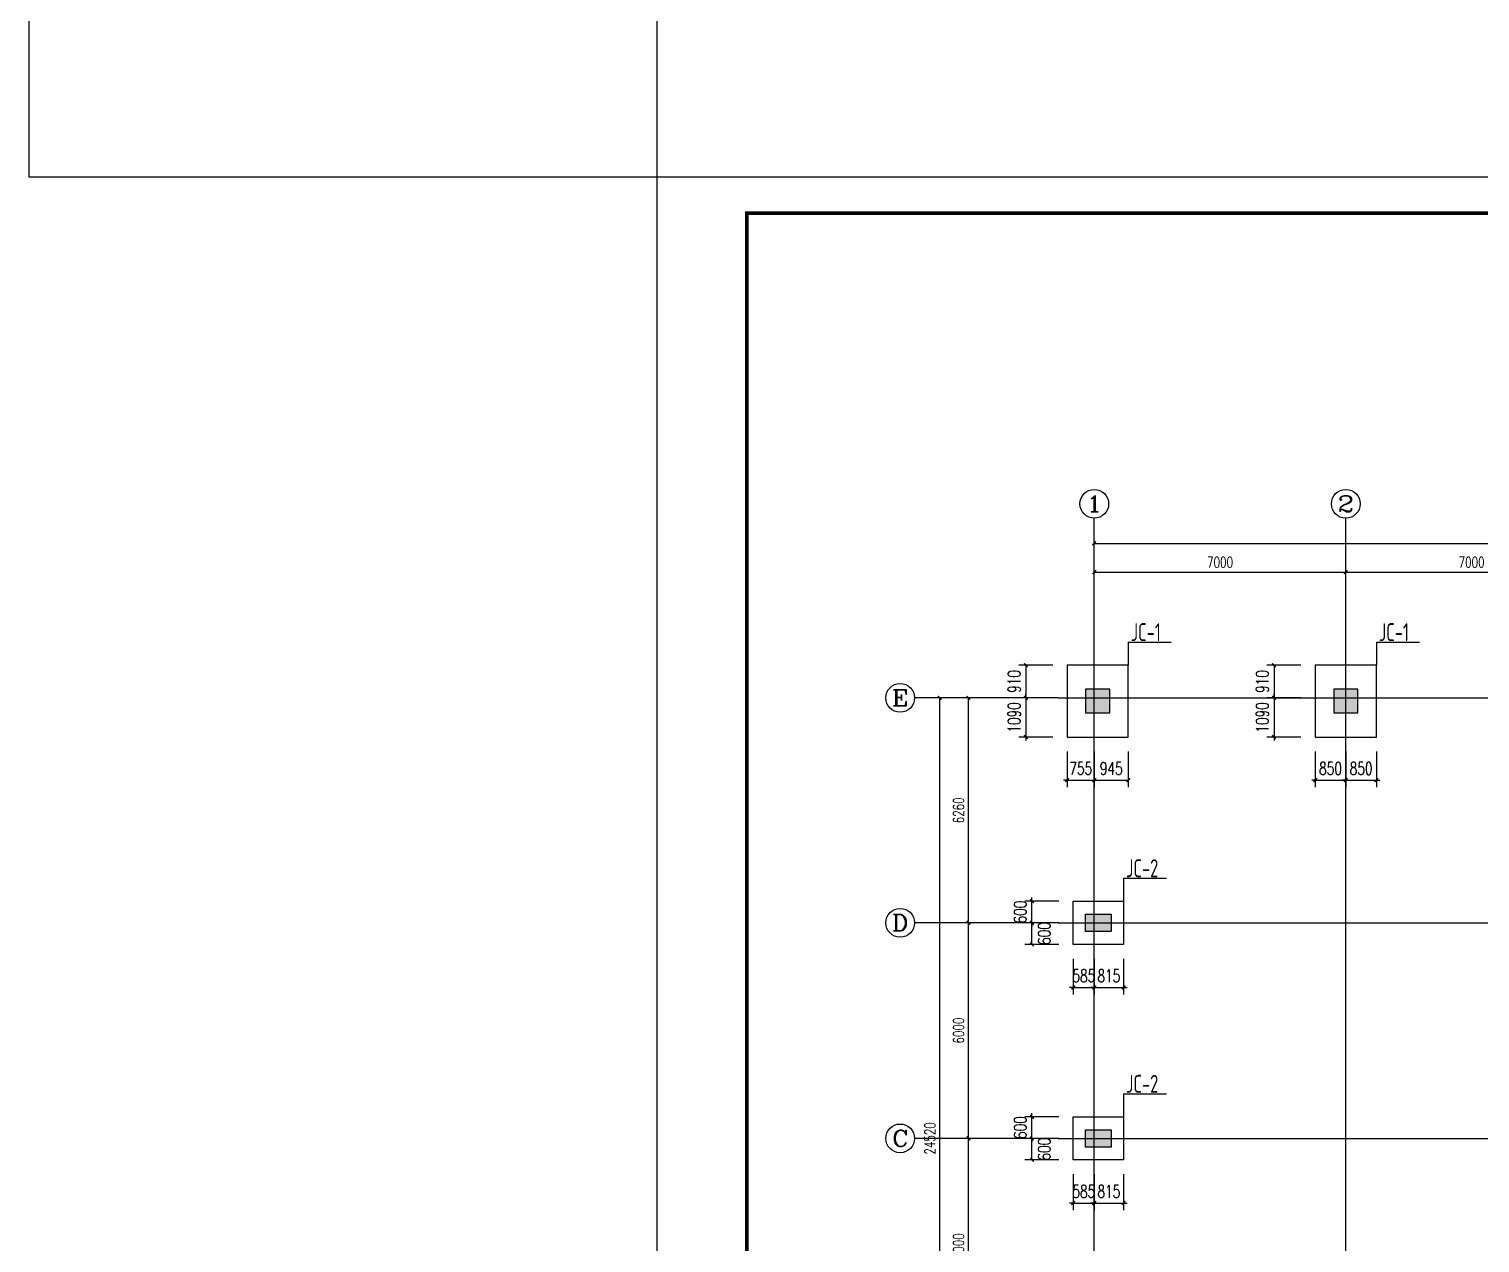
# Model space of a CAD drawing. Extents: x -17471 to 313636, y -71590 to 757901.
# Drawn here: x 170065 to 210439, y 101331 to 135116 of the extents above; entities that cross this region are included whole.
import ezdxf
from ezdxf.enums import TextEntityAlignment as Align

# ---------------------------------------------------------------- set-up
doc = ezdxf.new("R2010")
doc.units = 0
doc.header["$LTSCALE"] = 1000
doc.header["$MEASUREMENT"] = 0
for name, color, linetype in [('10', 7, 'Continuous'), ('AXIS', 3, 'Continuous'), ('AXIS_TEXT', 7, 'Continuous'), ('DOTE', 1, 'Continuous'), ('PUB_DIM', 3, 'Continuous'), ('PUB_TITLE', 4, 'Continuous')]:
    doc.layers.add(name, color=color, linetype=linetype)
doc.layers.add('TEXT', color=7, linetype='Continuous', lineweight=13)
doc.styles.add('_TCH_AXIS', font='COMPLEX', dxfattribs={"bigfont": 'GBCBIG'})
doc.styles.add('_TCH_DIM_T3', font='SIMPLEX', dxfattribs={"width": 0.705882, "bigfont": 'GBCBIG'})
doc.styles.add('COMPLEX', font='COMPLEX')
doc.styles.add('TSSD_REIN', font='Tssdeng.shx', dxfattribs={"width": 0.7, "bigfont": 'hztxt.shx'})
doc.dimstyles.new('_TCH_ARCH&&100', dxfattribs={"dimtxt": 297.5, "dimasz": 100, "dimexe": 250, "dimexo": 300, "dimgap": 126.25, "dimtad": 1, "dimdec": 0, "dimzin": 0, "dimdsep": 46, "dimtxsty": '_TCH_DIM_T3', "dimblk": 'ARCHTICK', "dimcen": 0.09, "dimclrt": 7, "dimazin": 2, "dimtfac": 1, "dimtdec": 0, "dimtix": 1, "dimtmove": 2, "dimatfit": 3, "dimfxl": 0, "dimtolj": 1, "dimtzin": 0, "dimarcsym": 0})
doc.dimstyles.new('_TCH_ARCH&&150', dxfattribs={"dimtxt": 446.25, "dimasz": 150, "dimexe": 375, "dimexo": 450, "dimgap": 189.375, "dimtad": 1, "dimdec": 0, "dimzin": 0, "dimdsep": 46, "dimtxsty": '_TCH_DIM_T3', "dimblk": 'ARCHTICK', "dimcen": 0.09, "dimclrt": 7, "dimazin": 2, "dimtfac": 1, "dimtdec": 0, "dimtix": 1, "dimtmove": 2, "dimatfit": 3, "dimfxl": 0, "dimtolj": 1, "dimtzin": 0, "dimarcsym": 0})

# ---------------------------------------------------------------- blocks, each defined once
blk = doc.blocks.new('_ArchTick')
at = {"color": 0, "linetype": 'ByBlock', "const_width": 0.4}
blk.add_lwpolyline([(-0.5, -0.5), (0.5, 0.5)], dxfattribs=at)
blk = doc.blocks.new('*D84')
at = {"layer": 'Defpoints', "color": 0, "transparency": 16777216}
for p in [(198951, 117412), (197803, 116502), (198951, 116502)]:
    blk.add_point(p, dxfattribs=at)
at = {"layer": 'PUB_DIM', "color": 0, "lineweight": -2, "transparency": 16777216}
for p, q in [((198551, 117412), (197603, 117412)), ((197803, 117412), (197803, 116502)), ((198551, 116502), (197603, 116502))]:
    blk.add_line(p, q, dxfattribs=at)
at = {"layer": 'PUB_DIM', "color": 0, "lineweight": -2, "transparency": 16777216, "xscale": 100, "yscale": 100, "zscale": 100}
for p, rotation in [((197803, 117412), 90), ((197803, 116502), 270)]:
    blk.add_blockref('_ArchTick', p, dxfattribs=dict(at, rotation=rotation))
at = {"layer": 'PUB_DIM', "color": 7, "transparency": 16777216, "insert": (197478, 116957), "char_height": 350, "attachment_point": 5, "rotation": 90, "style": '_TCH_DIM_T3'}
blk.add_mtext('\\A1;910', dxfattribs=at)
blk = doc.blocks.new('*D85')
at = {"layer": 'Defpoints', "color": 0, "transparency": 16777216}
for p in [(198951, 116502), (197803, 115412), (198951, 115412)]:
    blk.add_point(p, dxfattribs=at)
at = {"layer": 'PUB_DIM', "color": 0, "lineweight": -2, "transparency": 16777216}
for p, q in [((198551, 116502), (197603, 116502)), ((197803, 116502), (197803, 116602)), ((197803, 116502), (197803, 115412)), ((198551, 115412), (197603, 115412)), ((197803, 115412), (197803, 115312))]:
    blk.add_line(p, q, dxfattribs=at)
at = {"layer": 'PUB_DIM', "color": 0, "lineweight": -2, "transparency": 16777216, "xscale": 100, "yscale": 100, "zscale": 100}
for p, rotation in [((197803, 116502), 270), ((197803, 115412), 90)]:
    blk.add_blockref('_ArchTick', p, dxfattribs=dict(at, rotation=rotation))
at = {"layer": 'PUB_DIM', "color": 7, "transparency": 16777216, "insert": (197478, 115957), "char_height": 350, "attachment_point": 5, "rotation": 90, "style": '_TCH_DIM_T3'}
blk.add_mtext('\\A1;1090', dxfattribs=at)
blk = doc.blocks.new('*D88')
at = {"layer": 'Defpoints', "color": 0, "transparency": 16777216}
for p in [(198951, 115412), (199706, 115412), (199706, 114212)]:
    blk.add_point(p, dxfattribs=at)
at = {"layer": 'PUB_DIM', "color": 0, "lineweight": -2, "transparency": 16777216}
for p, q in [((198951, 115012), (198951, 114012)), ((199706, 115012), (199706, 114012)), ((198951, 114212), (198851, 114212)), ((198951, 114212), (199706, 114212)), ((199706, 114212), (199806, 114212))]:
    blk.add_line(p, q, dxfattribs=at)
at = {"layer": 'PUB_DIM', "color": 0, "lineweight": -2, "transparency": 16777216, "xscale": 100, "yscale": 100, "zscale": 100}
blk.add_blockref('_ArchTick', (198951, 114212), dxfattribs=at)
at = {"layer": 'PUB_DIM', "color": 0, "lineweight": -2, "transparency": 16777216, "xscale": 100, "yscale": 100, "zscale": 100, "rotation": 180}
blk.add_blockref('_ArchTick', (199706, 114212), dxfattribs=at)
at = {"layer": 'PUB_DIM', "color": 7, "transparency": 16777216, "insert": (199329, 114537), "char_height": 350, "attachment_point": 5, "style": '_TCH_DIM_T3'}
blk.add_mtext('\\A1;755', dxfattribs=at)
blk = doc.blocks.new('*D89')
at = {"layer": 'Defpoints', "color": 0, "transparency": 16777216}
for p in [(199706, 115412), (200651, 115412), (200651, 114212)]:
    blk.add_point(p, dxfattribs=at)
at = {"layer": 'PUB_DIM', "color": 0, "lineweight": -2, "transparency": 16777216}
for p, q in [((199706, 115012), (199706, 114012)), ((200651, 115012), (200651, 114012)), ((199706, 114212), (200651, 114212))]:
    blk.add_line(p, q, dxfattribs=at)
at = {"layer": 'PUB_DIM', "color": 0, "lineweight": -2, "transparency": 16777216, "xscale": 100, "yscale": 100, "zscale": 100, "rotation": 180}
blk.add_blockref('_ArchTick', (199706, 114212), dxfattribs=at)
at = {"layer": 'PUB_DIM', "color": 0, "lineweight": -2, "transparency": 16777216, "xscale": 100, "yscale": 100, "zscale": 100}
blk.add_blockref('_ArchTick', (200651, 114212), dxfattribs=at)
at = {"layer": 'PUB_DIM', "color": 7, "transparency": 16777216, "insert": (200179, 114537), "char_height": 350, "attachment_point": 5, "style": '_TCH_DIM_T3'}
blk.add_mtext('\\A1;945', dxfattribs=at)
blk = doc.blocks.new('*D86')
at = {"layer": 'Defpoints', "color": 0, "transparency": 16777216}
for p in [(205856, 115412), (206706, 115412), (206706, 114212)]:
    blk.add_point(p, dxfattribs=at)
at = {"layer": 'PUB_DIM', "color": 0, "lineweight": -2, "transparency": 16777216}
for p, q in [((205856, 115012), (205856, 114012)), ((206706, 115012), (206706, 114012)), ((205856, 114212), (205756, 114212)), ((205856, 114212), (206706, 114212)), ((206706, 114212), (206806, 114212))]:
    blk.add_line(p, q, dxfattribs=at)
at = {"layer": 'PUB_DIM', "color": 0, "lineweight": -2, "transparency": 16777216, "xscale": 100, "yscale": 100, "zscale": 100}
blk.add_blockref('_ArchTick', (205856, 114212), dxfattribs=at)
at = {"layer": 'PUB_DIM', "color": 0, "lineweight": -2, "transparency": 16777216, "xscale": 100, "yscale": 100, "zscale": 100, "rotation": 180}
blk.add_blockref('_ArchTick', (206706, 114212), dxfattribs=at)
at = {"layer": 'PUB_DIM', "color": 7, "transparency": 16777216, "insert": (206281, 114537), "char_height": 350, "attachment_point": 5, "style": '_TCH_DIM_T3'}
blk.add_mtext('\\A1;850', dxfattribs=at)
blk = doc.blocks.new('*D87')
at = {"layer": 'Defpoints', "color": 0, "transparency": 16777216}
for p in [(206706, 115412), (207556, 115412), (207556, 114212)]:
    blk.add_point(p, dxfattribs=at)
at = {"layer": 'PUB_DIM', "color": 0, "lineweight": -2, "transparency": 16777216}
for p, q in [((206706, 115012), (206706, 114012)), ((207556, 115012), (207556, 114012)), ((206706, 114212), (206606, 114212)), ((206706, 114212), (207556, 114212)), ((207556, 114212), (207656, 114212))]:
    blk.add_line(p, q, dxfattribs=at)
at = {"layer": 'PUB_DIM', "color": 0, "lineweight": -2, "transparency": 16777216, "xscale": 100, "yscale": 100, "zscale": 100}
blk.add_blockref('_ArchTick', (206706, 114212), dxfattribs=at)
at = {"layer": 'PUB_DIM', "color": 0, "lineweight": -2, "transparency": 16777216, "xscale": 100, "yscale": 100, "zscale": 100, "rotation": 180}
blk.add_blockref('_ArchTick', (207556, 114212), dxfattribs=at)
at = {"layer": 'PUB_DIM', "color": 7, "transparency": 16777216, "insert": (207131, 114537), "char_height": 350, "attachment_point": 5, "style": '_TCH_DIM_T3'}
blk.add_mtext('\\A1;850', dxfattribs=at)
blk = doc.blocks.new('*D90')
at = {"layer": 'Defpoints', "color": 0, "transparency": 16777216}
for p in [(205856, 117412), (204708, 116502), (205856, 116502)]:
    blk.add_point(p, dxfattribs=at)
at = {"layer": 'PUB_DIM', "color": 0, "lineweight": -2, "transparency": 16777216}
for p, q in [((205456, 117412), (204508, 117412)), ((204708, 117412), (204708, 116502)), ((205456, 116502), (204508, 116502))]:
    blk.add_line(p, q, dxfattribs=at)
at = {"layer": 'PUB_DIM', "color": 0, "lineweight": -2, "transparency": 16777216, "xscale": 100, "yscale": 100, "zscale": 100}
for p, rotation in [((204708, 117412), 90), ((204708, 116502), 270)]:
    blk.add_blockref('_ArchTick', p, dxfattribs=dict(at, rotation=rotation))
at = {"layer": 'PUB_DIM', "color": 7, "transparency": 16777216, "insert": (204383, 116957), "char_height": 350, "attachment_point": 5, "rotation": 90, "style": '_TCH_DIM_T3'}
blk.add_mtext('\\A1;910', dxfattribs=at)
blk = doc.blocks.new('*D91')
at = {"layer": 'Defpoints', "color": 0, "transparency": 16777216}
for p in [(205856, 116502), (204708, 115412), (205856, 115412)]:
    blk.add_point(p, dxfattribs=at)
at = {"layer": 'PUB_DIM', "color": 0, "lineweight": -2, "transparency": 16777216}
for p, q in [((205456, 116502), (204508, 116502)), ((204708, 116502), (204708, 116602)), ((204708, 116502), (204708, 115412)), ((205456, 115412), (204508, 115412)), ((204708, 115412), (204708, 115312))]:
    blk.add_line(p, q, dxfattribs=at)
at = {"layer": 'PUB_DIM', "color": 0, "lineweight": -2, "transparency": 16777216, "xscale": 100, "yscale": 100, "zscale": 100}
for p, rotation in [((204708, 116502), 270), ((204708, 115412), 90)]:
    blk.add_blockref('_ArchTick', p, dxfattribs=dict(at, rotation=rotation))
at = {"layer": 'PUB_DIM', "color": 7, "transparency": 16777216, "insert": (204383, 115957), "char_height": 350, "attachment_point": 5, "rotation": 90, "style": '_TCH_DIM_T3'}
blk.add_mtext('\\A1;1090', dxfattribs=at)
blk = doc.blocks.new('*D148')
at = {"layer": 'Defpoints', "color": 0, "transparency": 16777216}
for p in [(199121, 103642), (199706, 103642), (199706, 102442)]:
    blk.add_point(p, dxfattribs=at)
at = {"layer": 'PUB_DIM', "color": 0, "lineweight": -2, "transparency": 16777216}
for p, q in [((199121, 103242), (199121, 102242)), ((199706, 103242), (199706, 102242)), ((199121, 102442), (199021, 102442)), ((199121, 102442), (199706, 102442)), ((199706, 102442), (199806, 102442))]:
    blk.add_line(p, q, dxfattribs=at)
at = {"layer": 'PUB_DIM', "color": 0, "lineweight": -2, "transparency": 16777216, "xscale": 100, "yscale": 100, "zscale": 100}
blk.add_blockref('_ArchTick', (199121, 102442), dxfattribs=at)
at = {"layer": 'PUB_DIM', "color": 0, "lineweight": -2, "transparency": 16777216, "xscale": 100, "yscale": 100, "zscale": 100, "rotation": 180}
blk.add_blockref('_ArchTick', (199706, 102442), dxfattribs=at)
at = {"layer": 'PUB_DIM', "color": 7, "transparency": 16777216, "insert": (199414, 102767), "char_height": 350, "attachment_point": 5, "style": '_TCH_DIM_T3'}
blk.add_mtext('\\A1;585', dxfattribs=at)
blk = doc.blocks.new('*D149')
at = {"layer": 'Defpoints', "color": 0, "transparency": 16777216}
for p in [(199706, 103642), (200521, 103642), (200521, 102442)]:
    blk.add_point(p, dxfattribs=at)
at = {"layer": 'PUB_DIM', "color": 0, "lineweight": -2, "transparency": 16777216}
for p, q in [((199706, 103242), (199706, 102242)), ((200521, 103242), (200521, 102242)), ((199706, 102442), (199606, 102442)), ((199706, 102442), (200521, 102442)), ((200521, 102442), (200621, 102442))]:
    blk.add_line(p, q, dxfattribs=at)
at = {"layer": 'PUB_DIM', "color": 0, "lineweight": -2, "transparency": 16777216, "xscale": 100, "yscale": 100, "zscale": 100}
blk.add_blockref('_ArchTick', (199706, 102442), dxfattribs=at)
at = {"layer": 'PUB_DIM', "color": 0, "lineweight": -2, "transparency": 16777216, "xscale": 100, "yscale": 100, "zscale": 100, "rotation": 180}
blk.add_blockref('_ArchTick', (200521, 102442), dxfattribs=at)
at = {"layer": 'PUB_DIM', "color": 7, "transparency": 16777216, "insert": (200114, 102767), "char_height": 350, "attachment_point": 5, "style": '_TCH_DIM_T3'}
blk.add_mtext('\\A1;815', dxfattribs=at)
blk = doc.blocks.new('*D150')
at = {"layer": 'Defpoints', "color": 0, "transparency": 16777216}
for p in [(197973, 104242), (199121, 104242), (199121, 103642)]:
    blk.add_point(p, dxfattribs=at)
at = {"layer": 'PUB_DIM', "color": 0, "lineweight": -2, "transparency": 16777216}
for p, q in [((198721, 104242), (197773, 104242)), ((197973, 103642), (197973, 104242)), ((198721, 103642), (197773, 103642))]:
    blk.add_line(p, q, dxfattribs=at)
at = {"layer": 'PUB_DIM', "color": 0, "lineweight": -2, "transparency": 16777216, "xscale": 100, "yscale": 100, "zscale": 100}
for p, rotation in [((197973, 104242), 90), ((197973, 103642), 270)]:
    blk.add_blockref('_ArchTick', p, dxfattribs=dict(at, rotation=rotation))
at = {"layer": 'PUB_DIM', "color": 7, "transparency": 16777216, "insert": (198316, 103942), "char_height": 350, "attachment_point": 5, "rotation": 90, "style": '_TCH_DIM_T3'}
blk.add_mtext('\\A1;600', dxfattribs=at)
blk = doc.blocks.new('*D151')
at = {"layer": 'Defpoints', "color": 0, "transparency": 16777216}
for p in [(197973, 104842), (199121, 104842), (199121, 104242)]:
    blk.add_point(p, dxfattribs=at)
at = {"layer": 'PUB_DIM', "color": 0, "lineweight": -2, "transparency": 16777216}
for p, q in [((198721, 104842), (197773, 104842)), ((197973, 104842), (197973, 104942)), ((197973, 104242), (197973, 104842)), ((198721, 104242), (197773, 104242)), ((197973, 104242), (197973, 104142))]:
    blk.add_line(p, q, dxfattribs=at)
at = {"layer": 'PUB_DIM', "color": 0, "lineweight": -2, "transparency": 16777216, "xscale": 100, "yscale": 100, "zscale": 100}
for p, rotation in [((197973, 104842), 270), ((197973, 104242), 90)]:
    blk.add_blockref('_ArchTick', p, dxfattribs=dict(at, rotation=rotation))
at = {"layer": 'PUB_DIM', "color": 7, "transparency": 16777216, "insert": (197648, 104542), "char_height": 350, "attachment_point": 5, "rotation": 90, "style": '_TCH_DIM_T3'}
blk.add_mtext('\\A1;600', dxfattribs=at)
blk = doc.blocks.new('*D152')
at = {"layer": 'Defpoints', "color": 0, "transparency": 16777216}
for p in [(199121, 109642), (199706, 109642), (199706, 108442)]:
    blk.add_point(p, dxfattribs=at)
at = {"layer": 'PUB_DIM', "color": 0, "lineweight": -2, "transparency": 16777216}
for p, q in [((199121, 109242), (199121, 108242)), ((199706, 109242), (199706, 108242)), ((199121, 108442), (199021, 108442)), ((199121, 108442), (199706, 108442)), ((199706, 108442), (199806, 108442))]:
    blk.add_line(p, q, dxfattribs=at)
at = {"layer": 'PUB_DIM', "color": 0, "lineweight": -2, "transparency": 16777216, "xscale": 100, "yscale": 100, "zscale": 100}
blk.add_blockref('_ArchTick', (199121, 108442), dxfattribs=at)
at = {"layer": 'PUB_DIM', "color": 0, "lineweight": -2, "transparency": 16777216, "xscale": 100, "yscale": 100, "zscale": 100, "rotation": 180}
blk.add_blockref('_ArchTick', (199706, 108442), dxfattribs=at)
at = {"layer": 'PUB_DIM', "color": 7, "transparency": 16777216, "insert": (199414, 108767), "char_height": 350, "attachment_point": 5, "style": '_TCH_DIM_T3'}
blk.add_mtext('\\A1;585', dxfattribs=at)
blk = doc.blocks.new('*D153')
at = {"layer": 'Defpoints', "color": 0, "transparency": 16777216}
for p in [(199706, 109642), (200521, 109642), (200521, 108442)]:
    blk.add_point(p, dxfattribs=at)
at = {"layer": 'PUB_DIM', "color": 0, "lineweight": -2, "transparency": 16777216}
for p, q in [((199706, 109242), (199706, 108242)), ((200521, 109242), (200521, 108242)), ((199706, 108442), (199606, 108442)), ((199706, 108442), (200521, 108442)), ((200521, 108442), (200621, 108442))]:
    blk.add_line(p, q, dxfattribs=at)
at = {"layer": 'PUB_DIM', "color": 0, "lineweight": -2, "transparency": 16777216, "xscale": 100, "yscale": 100, "zscale": 100}
blk.add_blockref('_ArchTick', (199706, 108442), dxfattribs=at)
at = {"layer": 'PUB_DIM', "color": 0, "lineweight": -2, "transparency": 16777216, "xscale": 100, "yscale": 100, "zscale": 100, "rotation": 180}
blk.add_blockref('_ArchTick', (200521, 108442), dxfattribs=at)
at = {"layer": 'PUB_DIM', "color": 7, "transparency": 16777216, "insert": (200114, 108767), "char_height": 350, "attachment_point": 5, "style": '_TCH_DIM_T3'}
blk.add_mtext('\\A1;815', dxfattribs=at)
blk = doc.blocks.new('*D154')
at = {"layer": 'Defpoints', "color": 0, "transparency": 16777216}
for p in [(197973, 110242), (199121, 110242), (199121, 109642)]:
    blk.add_point(p, dxfattribs=at)
at = {"layer": 'PUB_DIM', "color": 0, "lineweight": -2, "transparency": 16777216}
for p, q in [((198721, 110242), (197773, 110242)), ((197973, 109642), (197973, 110242)), ((198721, 109642), (197773, 109642))]:
    blk.add_line(p, q, dxfattribs=at)
at = {"layer": 'PUB_DIM', "color": 0, "lineweight": -2, "transparency": 16777216, "xscale": 100, "yscale": 100, "zscale": 100}
for p, rotation in [((197973, 110242), 90), ((197973, 109642), 270)]:
    blk.add_blockref('_ArchTick', p, dxfattribs=dict(at, rotation=rotation))
at = {"layer": 'PUB_DIM', "color": 7, "transparency": 16777216, "insert": (198316, 109942), "char_height": 350, "attachment_point": 5, "rotation": 90, "style": '_TCH_DIM_T3'}
blk.add_mtext('\\A1;600', dxfattribs=at)
blk = doc.blocks.new('*D155')
at = {"layer": 'Defpoints', "color": 0, "transparency": 16777216}
for p in [(197973, 110842), (199121, 110842), (199121, 110242)]:
    blk.add_point(p, dxfattribs=at)
at = {"layer": 'PUB_DIM', "color": 0, "lineweight": -2, "transparency": 16777216}
for p, q in [((198721, 110842), (197773, 110842)), ((197973, 110842), (197973, 110942)), ((197973, 110242), (197973, 110842)), ((198721, 110242), (197773, 110242)), ((197973, 110242), (197973, 110142))]:
    blk.add_line(p, q, dxfattribs=at)
at = {"layer": 'PUB_DIM', "color": 0, "lineweight": -2, "transparency": 16777216, "xscale": 100, "yscale": 100, "zscale": 100}
for p, rotation in [((197973, 110842), 270), ((197973, 110242), 90)]:
    blk.add_blockref('_ArchTick', p, dxfattribs=dict(at, rotation=rotation))
at = {"layer": 'PUB_DIM', "color": 7, "transparency": 16777216, "insert": (197648, 110542), "char_height": 350, "attachment_point": 5, "rotation": 90, "style": '_TCH_DIM_T3'}
blk.add_mtext('\\A1;600', dxfattribs=at)
blk = doc.blocks.new('*D1880')
at = {"layer": 'AXIS', "color": 0, "lineweight": -2, "transparency": 16777216}
for p, q in [((198406, 104242), (195956, 104242)), ((196206, 98242), (196206, 104242)), ((198406, 98242), (195956, 98242))]:
    blk.add_line(p, q, dxfattribs=at)
at = {"layer": 'Defpoints', "color": 0, "transparency": 16777216}
for p in [(196206, 104242), (198706, 104242), (198706, 98242)]:
    blk.add_point(p, dxfattribs=at)
at = {"layer": 'AXIS', "color": 0, "lineweight": -2, "transparency": 16777216, "xscale": 100, "yscale": 100, "zscale": 100}
for p, rotation in [((196206, 104242), 90), ((196206, 98242), 270)]:
    blk.add_blockref('_ArchTick', p, dxfattribs=dict(at, rotation=rotation))
at = {"layer": 'AXIS', "color": 7, "transparency": 16777216, "insert": (195931, 101242), "char_height": 297.5, "attachment_point": 5, "rotation": 90, "style": '_TCH_DIM_T3'}
blk.add_mtext('\\A1;6000', dxfattribs=at)
blk = doc.blocks.new('*D1881')
at = {"layer": 'AXIS', "color": 0, "lineweight": -2, "transparency": 16777216}
for p, q in [((198406, 110242), (195956, 110242)), ((196206, 104242), (196206, 110242)), ((198406, 104242), (195956, 104242))]:
    blk.add_line(p, q, dxfattribs=at)
at = {"layer": 'Defpoints', "color": 0, "transparency": 16777216}
for p in [(196206, 110242), (198706, 110242), (198706, 104242)]:
    blk.add_point(p, dxfattribs=at)
at = {"layer": 'AXIS', "color": 0, "lineweight": -2, "transparency": 16777216, "xscale": 100, "yscale": 100, "zscale": 100}
for p, rotation in [((196206, 110242), 90), ((196206, 104242), 270)]:
    blk.add_blockref('_ArchTick', p, dxfattribs=dict(at, rotation=rotation))
at = {"layer": 'AXIS', "color": 7, "transparency": 16777216, "insert": (195931, 107242), "char_height": 297.5, "attachment_point": 5, "rotation": 90, "style": '_TCH_DIM_T3'}
blk.add_mtext('\\A1;6000', dxfattribs=at)
blk = doc.blocks.new('*D1882')
at = {"layer": 'AXIS', "color": 0, "lineweight": -2, "transparency": 16777216}
for p, q in [((198406, 116502), (195956, 116502)), ((196206, 110242), (196206, 116502)), ((198406, 110242), (195956, 110242))]:
    blk.add_line(p, q, dxfattribs=at)
at = {"layer": 'Defpoints', "color": 0, "transparency": 16777216}
for p in [(196206, 116502), (198706, 116502), (198706, 110242)]:
    blk.add_point(p, dxfattribs=at)
at = {"layer": 'AXIS', "color": 0, "lineweight": -2, "transparency": 16777216, "xscale": 100, "yscale": 100, "zscale": 100}
for p, rotation in [((196206, 116502), 90), ((196206, 110242), 270)]:
    blk.add_blockref('_ArchTick', p, dxfattribs=dict(at, rotation=rotation))
at = {"layer": 'AXIS', "color": 7, "transparency": 16777216, "insert": (195931, 113372), "char_height": 297.5, "attachment_point": 5, "rotation": 90, "style": '_TCH_DIM_T3'}
blk.add_mtext('\\A1;6260', dxfattribs=at)
blk = doc.blocks.new('*D1883')
at = {"layer": 'AXIS', "color": 0, "lineweight": -2, "transparency": 16777216}
for p, q in [((198406, 116502), (195156, 116502)), ((195406, 91982), (195406, 116502)), ((198406, 91982), (195156, 91982))]:
    blk.add_line(p, q, dxfattribs=at)
at = {"layer": 'Defpoints', "color": 0, "transparency": 16777216}
for p in [(195406, 116502), (198706, 116502), (198706, 91982)]:
    blk.add_point(p, dxfattribs=at)
at = {"layer": 'AXIS', "color": 0, "lineweight": -2, "transparency": 16777216, "xscale": 100, "yscale": 100, "zscale": 100}
for p, rotation in [((195406, 116502), 90), ((195406, 91982), 270)]:
    blk.add_blockref('_ArchTick', p, dxfattribs=dict(at, rotation=rotation))
at = {"layer": 'AXIS', "color": 7, "transparency": 16777216, "insert": (195131, 104242), "char_height": 297.5, "attachment_point": 5, "rotation": 90, "style": '_TCH_DIM_T3'}
blk.add_mtext('\\A1;24520', dxfattribs=at)
blk = doc.blocks.new('*D1884')
at = {"layer": 'AXIS', "color": 0, "lineweight": -2, "transparency": 16777216}
for p, q in [((199706, 117802), (199706, 120252)), ((199706, 120002), (206706, 120002)), ((206706, 117802), (206706, 120252))]:
    blk.add_line(p, q, dxfattribs=at)
at = {"layer": 'Defpoints', "color": 0, "transparency": 16777216}
for p in [(206706, 120002), (199706, 117502), (206706, 117502)]:
    blk.add_point(p, dxfattribs=at)
at = {"layer": 'AXIS', "color": 0, "lineweight": -2, "transparency": 16777216, "xscale": 100, "yscale": 100, "zscale": 100, "rotation": 180}
blk.add_blockref('_ArchTick', (199706, 120002), dxfattribs=at)
at = {"layer": 'AXIS', "color": 0, "lineweight": -2, "transparency": 16777216, "xscale": 100, "yscale": 100, "zscale": 100}
blk.add_blockref('_ArchTick', (206706, 120002), dxfattribs=at)
at = {"layer": 'AXIS', "color": 7, "transparency": 16777216, "insert": (203206, 120277), "char_height": 297.5, "attachment_point": 5, "style": '_TCH_DIM_T3'}
blk.add_mtext('\\A1;7000', dxfattribs=at)
blk = doc.blocks.new('*D1885')
at = {"layer": 'AXIS', "color": 0, "lineweight": -2, "transparency": 16777216}
for p, q in [((206706, 117802), (206706, 120252)), ((206706, 120002), (213706, 120002)), ((213706, 117802), (213706, 120252))]:
    blk.add_line(p, q, dxfattribs=at)
at = {"layer": 'Defpoints', "color": 0, "transparency": 16777216}
for p in [(213706, 120002), (206706, 117502), (213706, 117502)]:
    blk.add_point(p, dxfattribs=at)
at = {"layer": 'AXIS', "color": 0, "lineweight": -2, "transparency": 16777216, "xscale": 100, "yscale": 100, "zscale": 100, "rotation": 180}
blk.add_blockref('_ArchTick', (206706, 120002), dxfattribs=at)
at = {"layer": 'AXIS', "color": 0, "lineweight": -2, "transparency": 16777216, "xscale": 100, "yscale": 100, "zscale": 100}
blk.add_blockref('_ArchTick', (213706, 120002), dxfattribs=at)
at = {"layer": 'AXIS', "color": 7, "transparency": 16777216, "insert": (210206, 120277), "char_height": 297.5, "attachment_point": 5, "style": '_TCH_DIM_T3'}
blk.add_mtext('\\A1;7000', dxfattribs=at)
blk = doc.blocks.new('*D1898')
at = {"layer": 'AXIS', "color": 0, "lineweight": -2, "transparency": 16777216}
for p, q in [((199706, 117802), (199706, 121052)), ((199706, 120802), (297706, 120802)), ((297706, 117802), (297706, 121052))]:
    blk.add_line(p, q, dxfattribs=at)
at = {"layer": 'Defpoints', "color": 0, "transparency": 16777216}
for p in [(297706, 120802), (199706, 117502), (297706, 117502)]:
    blk.add_point(p, dxfattribs=at)
at = {"layer": 'AXIS', "color": 0, "lineweight": -2, "transparency": 16777216, "xscale": 100, "yscale": 100, "zscale": 100, "rotation": 180}
blk.add_blockref('_ArchTick', (199706, 120802), dxfattribs=at)
at = {"layer": 'AXIS', "color": 0, "lineweight": -2, "transparency": 16777216, "xscale": 100, "yscale": 100, "zscale": 100}
blk.add_blockref('_ArchTick', (297706, 120802), dxfattribs=at)
at = {"layer": 'AXIS', "color": 7, "transparency": 16777216, "insert": (248706, 121077), "char_height": 297.5, "attachment_point": 5, "style": '_TCH_DIM_T3'}
blk.add_mtext('\\A1;98000', dxfattribs=at)
blk = doc.blocks.new('_AXISO')
blk.add_circle((0, 0), 0.5)
at = {"layer": 'AXIS_TEXT', "style": 'COMPLEX', "width": 1.041667}
blk.add_attdef('A', text='', height=0.56, dxfattribs=at).set_placement((-0.25, -0.28), (0.25, -0.28), align=Align.FIT)

msp = doc.modelspace()

# ---------------------------------------------------------------- hatches: boundary and pattern name
h = msp.add_hatch(color=256)
h.dxf.hatch_style = 1
h.paths.add_polyline_path([(199466.1, 116082.3), (200136.1, 116082.3), (200136.1, 116742.3), (199466.1, 116742.3)])
h = msp.add_hatch(color=256)
h.dxf.hatch_style = 1
h.paths.add_polyline_path([(206371.1, 116082.3), (207041.1, 116082.3), (207041.1, 116742.3), (206371.1, 116742.3)])
h = msp.add_hatch(color=256)
h.dxf.hatch_style = 1
h.paths.add_polyline_path([(199466.1, 110482.3), (200176.1, 110482.3), (200176.1, 110002.3), (199466.1, 110002.3)])
h = msp.add_hatch(color=256)
h.dxf.hatch_style = 1
h.paths.add_polyline_path([(199466.1, 104482.3), (200176.1, 104482.3), (200176.1, 104002.3), (199466.1, 104002.3)])

# ---------------------------------------------------------------- linework, layer by layer
for points in [[(187535.9, 130990.1), (170064.7, 130990.1), (170064.7, 143180.2), (187535.9, 143180.2)], [(198951.1, 115412.3), (200651.1, 115412.3), (200651.1, 117412.3), (198951.1, 117412.3)], [(205856.1, 115412.3), (207556.1, 115412.3), (207556.1, 117412.3), (205856.1, 117412.3)], [(199466.1, 116082.3), (200136.1, 116082.3), (200136.1, 116742.3), (199466.1, 116742.3)], [(206371.1, 116082.3), (207041.1, 116082.3), (207041.1, 116742.3), (206371.1, 116742.3)], [(199121.1, 110842), (200521.1, 110842), (200521.1, 109642), (199121.1, 109642)], [(199466.1, 110482.3), (200176.1, 110482.3), (200176.1, 110002.3), (199466.1, 110002.3)], [(199121.1, 104842), (200521.1, 104842), (200521.1, 103642), (199121.1, 103642)], [(199466.1, 104482.3), (200176.1, 104482.3), (200176.1, 104002.3), (199466.1, 104002.3)]]:
    msp.add_lwpolyline(points, close=True)
at = {"layer": '10'}
for p, q in [((200651.1, 118054.8), (200651.1, 117412.3)), ((200651.1, 118054.8), (201848.1, 118054.8)), ((207556.1, 118054.8), (207556.1, 117412.3)), ((207556.1, 118054.8), (208753.1, 118054.8)), ((200521.1, 111484.6), (200521.1, 110842)), ((200521.1, 111484.6), (201718.1, 111484.6)), ((200521.1, 105484.6), (200521.1, 104842)), ((200521.1, 105484.6), (201718.1, 105484.6))]:
    msp.add_line(p, q, dxfattribs=at)
at = {"layer": 'AXIS'}
for p, q in [((199706.1, 117502.3), (199706.1, 121502.3)), ((206706.1, 117502.3), (206706.1, 121502.3)), ((198706.1, 116502.3), (194706.1, 116502.3)), ((198706.1, 110242.3), (194706.1, 110242.3)), ((198706.1, 104242.3), (194706.1, 104242.3))]:
    msp.add_line(p, q, dxfattribs=at)
at = {"layer": 'DOTE'}
for p, q in [((199706.1, 90982.3), (199706.1, 117502.3)), ((206706.1, 90982.3), (206706.1, 117502.3)), ((198706.1, 116502.3), (298706.1, 116502.3)), ((198706.1, 110242.3), (298706.1, 110242.3)), ((198706.1, 104242.3), (298706.1, 104242.3))]:
    msp.add_line(p, q, dxfattribs=at)
at = {"layer": 'PUB_TITLE'}
msp.add_lwpolyline([(187535.9, 71590.1), (313635.9, 71590.1), (313635.9, 130990.1), (187535.9, 130990.1)], close=True, dxfattribs=at)
at = {"layer": 'PUB_TITLE', "const_width": 100}
msp.add_lwpolyline([(190035.9, 72590.1), (312635.9, 72590.1), (312635.9, 129990.1), (190035.9, 129990.1)], close=True, dxfattribs=at)

# ---------------------------------------------------------------- block references
at = {"layer": 'AXIS'}
ref = msp.add_blockref('_AXISO', (199706.1, 121902.3), dxfattribs=dict(at, xscale=800, yscale=800, zscale=800))
ref.add_attrib('A', '1', dxfattribs={"layer": 'AXIS_TEXT', "height": 452.5, "style": '_TCH_AXIS', "width": 2.333333}).set_placement((199479.8, 121676), (199932.3, 121676), align=Align.FIT)
ref = msp.add_blockref('_AXISO', (206706.1, 121902.3), dxfattribs=dict(at, xscale=800, yscale=800, zscale=800))
ref.add_attrib('A', '2', dxfattribs={"layer": 'AXIS_TEXT', "height": 452.5, "style": '_TCH_AXIS', "width": 1.5}).set_placement((206479.8, 121676), (206932.3, 121676), align=Align.FIT)
ref = msp.add_blockref('_AXISO', (194306.1, 116502.3), dxfattribs=dict(at, xscale=800, yscale=800, zscale=800))
ref.add_attrib('A', 'E', dxfattribs={"layer": 'AXIS_TEXT', "height": 452.5, "style": '_TCH_AXIS', "width": 1.3125}).set_placement((194079.8, 116276), (194532.3, 116276), align=Align.FIT)
ref = msp.add_blockref('_AXISO', (194306.1, 110242.3), dxfattribs=dict(at, xscale=800, yscale=800, zscale=800))
ref.add_attrib('A', 'D', dxfattribs={"layer": 'AXIS_TEXT', "height": 452.5, "style": '_TCH_AXIS', "width": 1.235294}).set_placement((194079.8, 110016), (194532.3, 110016), align=Align.FIT)
ref = msp.add_blockref('_AXISO', (194306.1, 104242.3), dxfattribs=dict(at, xscale=800, yscale=800, zscale=800))
ref.add_attrib('A', 'C', dxfattribs={"layer": 'AXIS_TEXT', "height": 452.5, "style": '_TCH_AXIS', "width": 1.4}).set_placement((194079.8, 104016), (194532.3, 104016), align=Align.FIT)

# ---------------------------------------------------------------- texts
at = {"layer": 'TEXT', "style": 'TSSD_REIN', "width": 0.7}
for s, p in [('JC-1', (200721.7, 118080.4)), ('JC-1', (207626.7, 118080.4)), ('JC-2', (200591.7, 111510.2)), ('JC-2', (200591.7, 105510.2))]:
    msp.add_text(s, height=500, dxfattribs=at).set_placement(p)

# ---------------------------------------------------------------- dimensions: what is measured, and where the dimension line sits
at = {"layer": 'AXIS'}
for p1, p2, distance, picture, middle in [((199706.1, 117502.3), (297706.1, 117502.3), 3300, '*D1898', (248706.1, 121077.3)), ((199706.1, 117502.3), (206706.1, 117502.3), 2500, '*D1884', (203206.1, 120277.3)), ((206706.1, 117502.3), (213706.1, 117502.3), 2500, '*D1885', (210206.1, 120277.3)), ((198706.1, 91982.3), (198706.1, 116502.3), 3300, '*D1883', (195131.1, 104242.3)), ((198706.1, 110242.3), (198706.1, 116502.3), 2500, '*D1882', (195931.1, 113372.3)), ((198706.1, 104242.3), (198706.1, 110242.3), 2500, '*D1881', (195931.1, 107242.3)), ((198706.1, 98242.3), (198706.1, 104242.3), 2500, '*D1880', (195931.1, 101242.3))]:
    dim = msp.add_aligned_dim(p1=p1, p2=p2, distance=distance, dimstyle='_TCH_ARCH&&100', dxfattribs=at)
    dim.commit()
    dim.dimension.update_dxf_attribs({"geometry": picture, "text_midpoint": middle})
at = {"layer": 'PUB_DIM'}
for base, p1, p2, angle, picture, middle in [((197803.1, 116502.3), (198951.1, 117412.3), (198951.1, 116502.3), 270, '*D84', (197478.1, 116957.3)), ((204708.1, 116502.3), (205856.1, 117412.3), (205856.1, 116502.3), 270, '*D90', (204383.1, 116957.3)), ((197803.1, 115412.3), (198951.1, 116502.3), (198951.1, 115412.3), 270, '*D85', (197478.1, 115957.3)), ((204708.1, 115412.3), (205856.1, 116502.3), (205856.1, 115412.3), 270, '*D91', (204383.1, 115957.3)), ((197973.1, 110842), (199121.1, 110242), (199121.1, 110842), 90, '*D155', (197648.1, 110542)), ((197973.1, 104842), (199121.1, 104242), (199121.1, 104842), 90, '*D151', (197648.1, 104542))]:
    dim = msp.add_linear_dim(base=base, p1=p1, p2=p2, angle=angle, dimstyle='_TCH_ARCH&&150', override={"dimtxt": 350, "dimasz": 100, "dimexe": 200, "dimexo": 400, "dimgap": 150}, dxfattribs=at)
    dim.commit()
    dim.dimension.update_dxf_attribs({"geometry": picture, "text_midpoint": middle})
for base, p1, p2, picture, middle in [((199706.1, 114212.3), (198951.1, 115412.3), (199706.1, 115412.3), '*D88', (199328.6, 114537.3)), ((200651.1, 114212.3), (199706.1, 115412.3), (200651.1, 115412.3), '*D89', (200178.6, 114537.3)), ((206706.1, 114212.3), (205856.1, 115412.3), (206706.1, 115412.3), '*D86', (206281.1, 114537.3)), ((207556.1, 114212.3), (206706.1, 115412.3), (207556.1, 115412.3), '*D87', (207131.1, 114537.3)), ((199706.1, 108442), (199121.1, 109642), (199706.1, 109642), '*D152', (199413.6, 108767)), ((200521.1, 108442), (199706.1, 109642), (200521.1, 109642), '*D153', (200113.6, 108767)), ((199706.1, 102442), (199121.1, 103642), (199706.1, 103642), '*D148', (199413.6, 102767)), ((200521.1, 102442), (199706.1, 103642), (200521.1, 103642), '*D149', (200113.6, 102767))]:
    dim = msp.add_linear_dim(base=base, p1=p1, p2=p2, dimstyle='_TCH_ARCH&&150', override={"dimtxt": 350, "dimasz": 100, "dimexe": 200, "dimexo": 400, "dimgap": 150}, dxfattribs=at)
    dim.commit()
    dim.dimension.update_dxf_attribs({"geometry": picture, "text_midpoint": middle})
for base, p1, p2, picture, middle in [((197973.1, 110242), (199121.1, 109642), (199121.1, 110242), '*D154', (198316.3, 109942)), ((197973.1, 104242), (199121.1, 103642), (199121.1, 104242), '*D150', (198316.3, 103942))]:
    dim = msp.add_linear_dim(base=base, p1=p1, p2=p2, angle=90, dimstyle='_TCH_ARCH&&150', override={"dimtxt": 350, "dimasz": 100, "dimexe": 200, "dimexo": 400, "dimgap": 150}, dxfattribs=at)
    dim.commit()
    dim.dimension.update_dxf_attribs({"geometry": picture, "text_midpoint": middle, "dimtype": 128})

doc.saveas('drawing.dxf')
